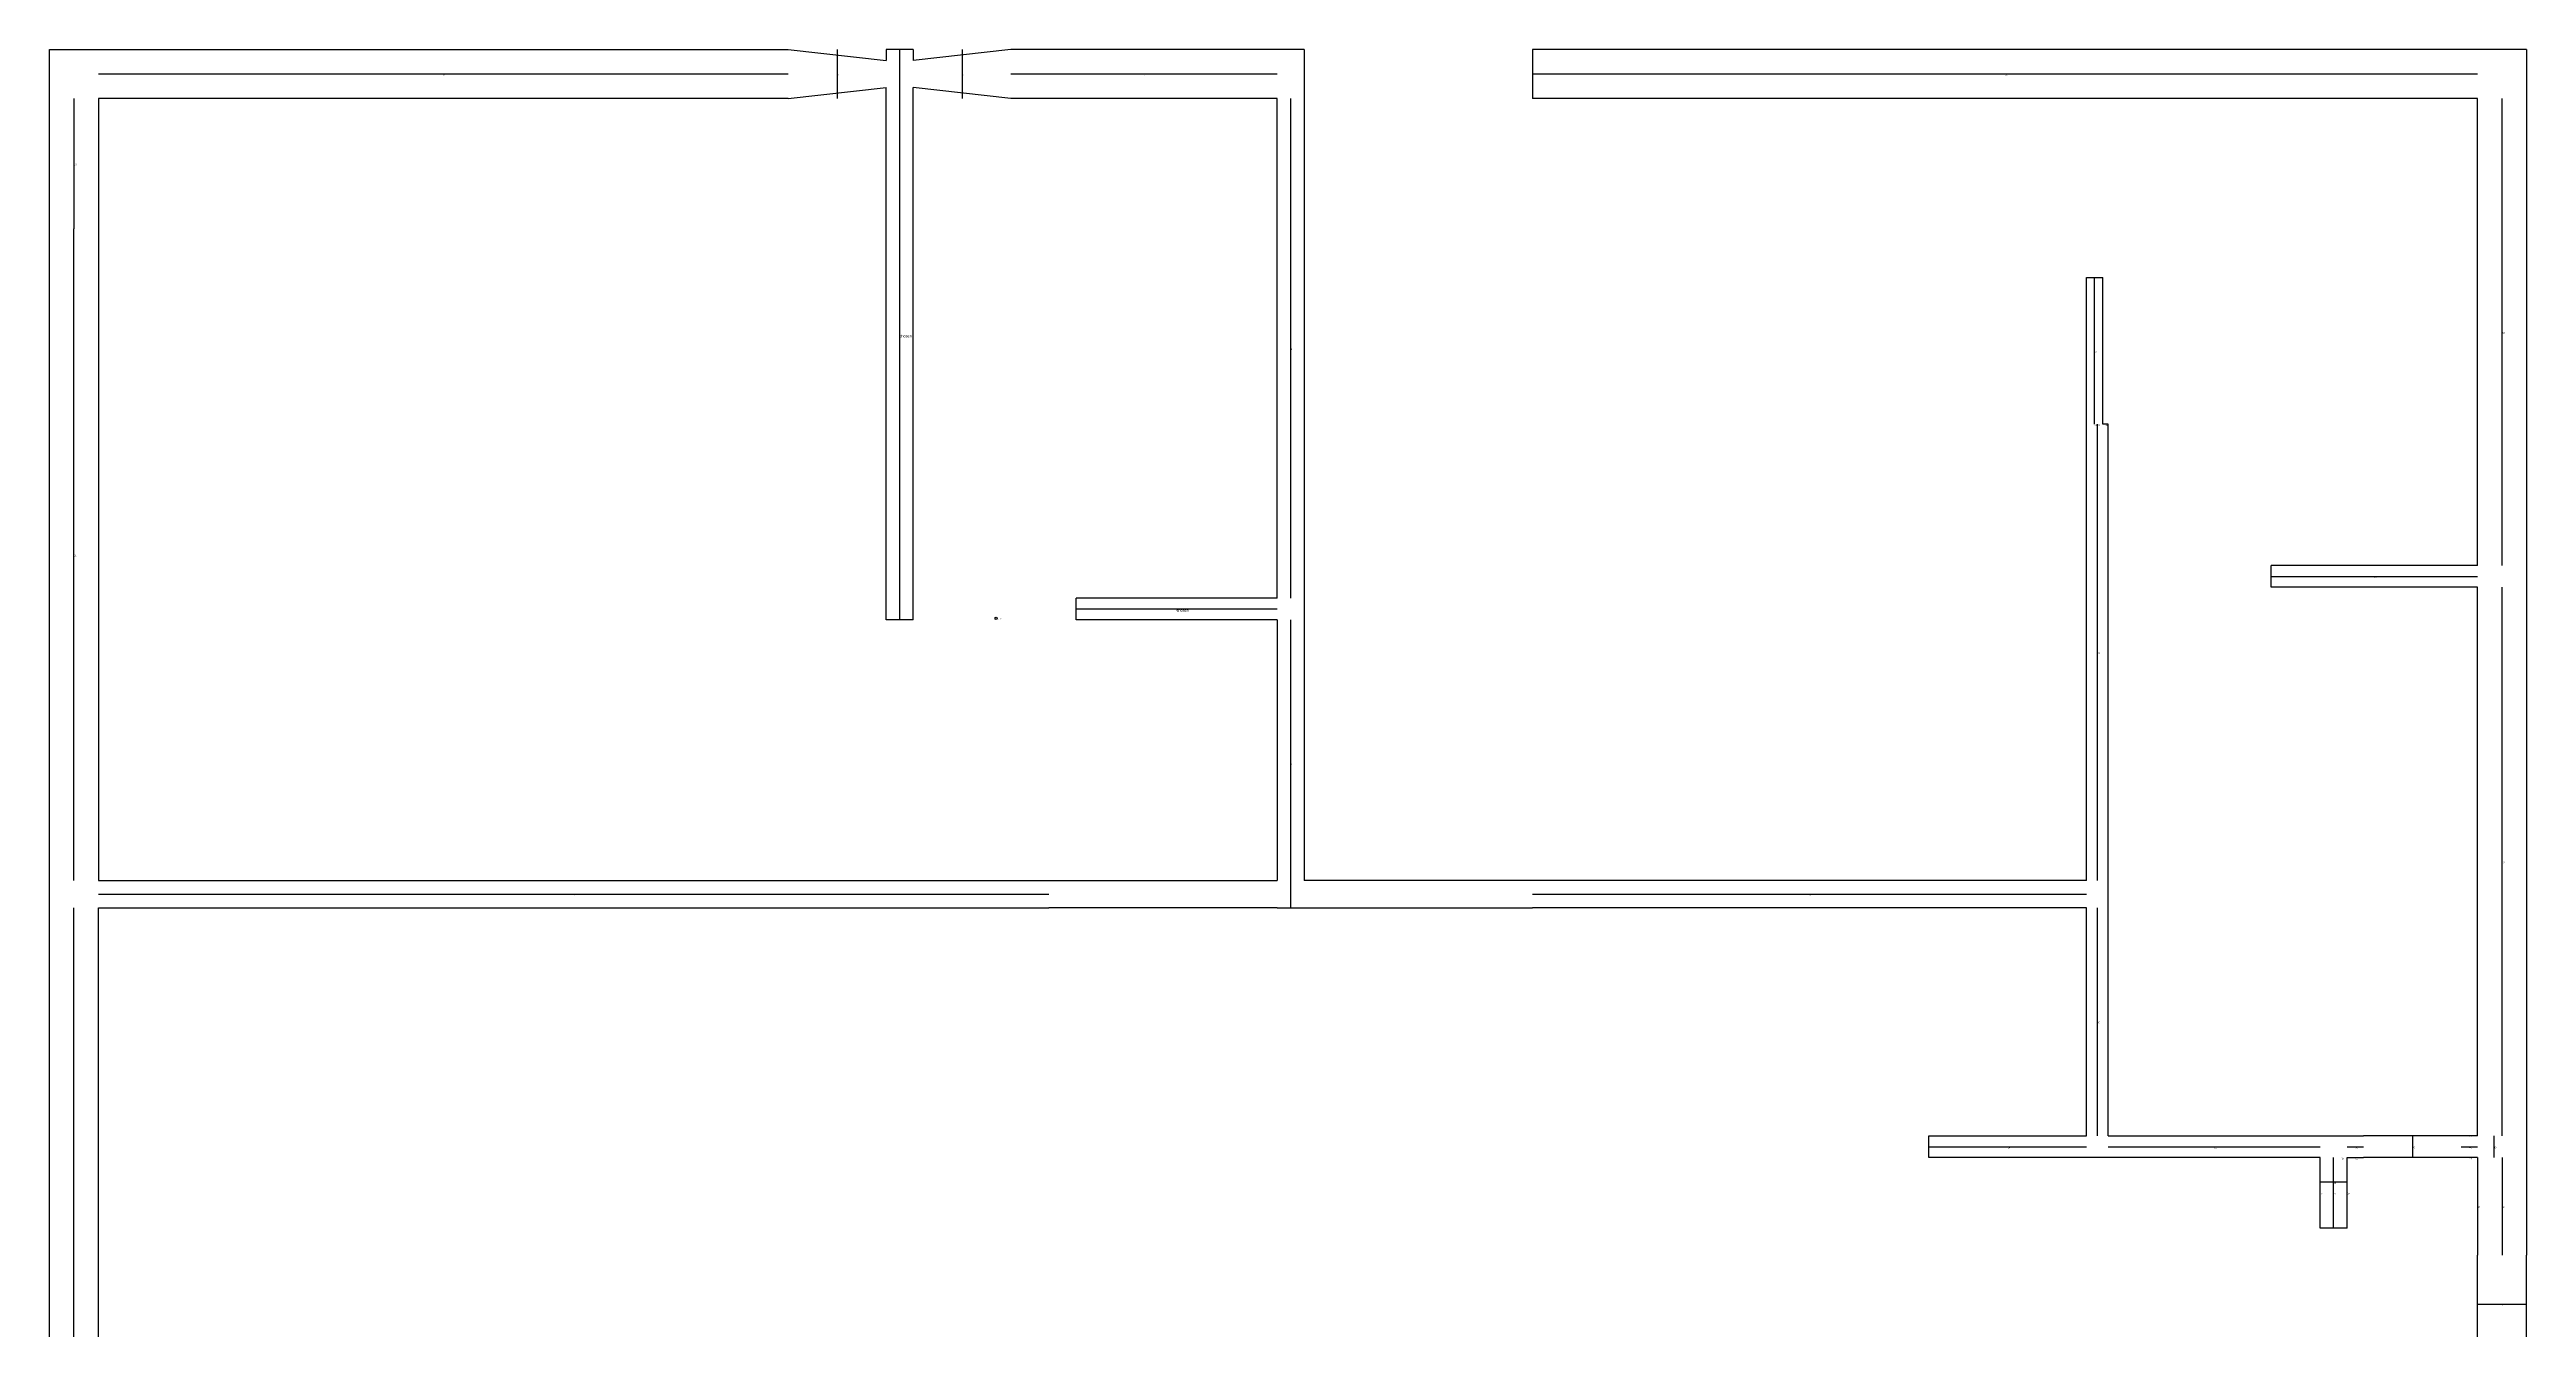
# Model space of a CAD drawing. Header units: metres. Extents: x 328 to 784, y 390 to 981.
# Drawn here: x 328 to 784, y 745.3 to 981 of the extents above; entities that cross this region are included whole.
import ezdxf

# ---------------------------------------------------------------- set-up
doc = ezdxf.new("R2010")
doc.units = ezdxf.units.M

msp = doc.modelspace()

# ---------------------------------------------------------------- linework, layer by layer
at = {"layer": 'centrelines'}
for p, q in [((473, 981), (473, 972)), ((484.5, 981), (484.5, 876)), ((496, 981), (496, 972)), ((337, 976.5), (464, 976.5)), ((505, 976.5), (554, 976.5)), ((601, 976.5), (775, 976.5)), ((332.5, 972), (332.5, 948)), ((556.5, 880), (556.5, 972)), ((779.5, 886), (779.5, 972)), ((332.5, 828), (332.5, 948)), ((704.5, 912), (704.5, 939)), ((704.5, 912), (704.5, 912)), ((705, 828), (705, 912)), ((705, 912), (705, 912)), ((706.5, 912), (706.5, 912)), ((737, 884), (775, 884)), ((779.5, 781), (779.5, 882)), ((517, 878), (554, 878)), ((556.5, 823), (556.5, 876)), ((337, 825.5), (512, 825.5)), ((601, 825.5), (703, 825.5)), ((332.5, 546), (332.5, 823)), ((705, 781), (705, 823)), ((763, 781), (763, 777)), ((773.5, 781), (773.5, 781)), ((778, 781), (778, 777)), ((674, 779), (703, 779)), ((707, 779), (746, 779)), ((748.5, 764), (748.5, 777)), ((750, 777), (750, 777)), ((751, 779), (754, 779)), ((752.5, 777), (752.5, 777)), ((772, 779), (775, 779)), ((773.5, 777), (773.5, 777)), ((779.5, 777), (779.5, 759)), ((746, 772.5), (751, 772.5)), ((746, 770.5), (746, 770.5)), ((751, 770.5), (751, 770.5)), ((775, 768), (775, 768)), ((775, 750), (784, 750))]:
    msp.add_line(p, q, dxfattribs=at)
at = {"layer": 'entity_location'}
msp.add_circle((502.26, 876.29), 0.2, dxfattribs=at)
at = {"layer": 'wall'}
for p, q in [((328, 537), (328, 981)), ((328, 981), (464, 981)), ((464, 981), (482, 979)), ((487, 981), (482, 981)), ((482, 981), (482, 979)), ((505, 981), (487, 979)), ((487, 981), (487, 979)), ((559, 981), (505, 981)), ((559, 981), (559, 828)), ((784, 981), (601, 981)), ((601, 981), (601, 972)), ((784, 981), (784, 759)), ((464, 972), (337, 972)), ((337, 972), (337, 948)), ((464, 972), (482, 974)), ((482, 876), (482, 974)), ((505, 972), (487, 974)), ((487, 876), (487, 974)), ((554, 972), (505, 972)), ((554, 880), (554, 972)), ((775, 972), (601, 972)), ((775, 886), (775, 972)), ((337, 948), (337, 828)), ((703, 912), (703, 939)), ((703, 939), (706, 939)), ((706, 912), (706, 939)), ((703, 828), (703, 912)), ((707, 912), (706, 912)), ((707, 781), (707, 912)), ((737, 882), (737, 886)), ((775, 886), (737, 886)), ((775, 882), (737, 882)), ((775, 781), (775, 882)), ((487, 876), (482, 876)), ((517, 876), (517, 880)), ((554, 880), (517, 880)), ((554, 876), (517, 876)), ((554, 876), (554, 828)), ((337, 828), (512, 828)), ((512, 828), (554, 828)), ((601, 828), (559, 828)), ((703, 828), (601, 828)), ((337, 546), (337, 823)), ((337, 823), (512, 823)), ((554, 823), (512, 823)), ((554, 823), (559, 823)), ((559, 823), (601, 823)), ((703, 823), (601, 823)), ((703, 781), (703, 823)), ((674, 777), (674, 781)), ((674, 781), (703, 781)), ((707, 781), (754, 781)), ((772, 781), (754, 781)), ((775, 781), (772, 781)), ((746, 777), (674, 777)), ((746, 764), (746, 777)), ((751, 764), (751, 777)), ((751, 777), (754, 777)), ((772, 777), (754, 777)), ((775, 777), (772, 777)), ((775, 777), (775, 759)), ((751, 764), (746, 764)), ((775, 741), (775, 759)), ((784, 741), (784, 759))]:
    msp.add_line(p, q, dxfattribs=at)

# ---------------------------------------------------------------- texts
at = {"layer": 'centrelines', "char_height": 0.3, "attachment_point": 1}
for s, insert in [('8', (400.5, 976.5)), ('6', (473, 976.5)), ('5', (496, 976.5)), ('7', (529.5, 976.5)), ('10', (688, 976.5)), ('13', (332.5, 960)), ('1', (484.5, 928.5)), ('4', (556.5, 926)), ('34', (779.5, 929)), ('17', (704.5, 925.5)), ('16', (704.5, 912)), ('18', (705, 912)), ('19', (706.5, 912)), ('11', (332.5, 888)), ('22', (756, 884)), ('0', (535.5, 878)), ('15', (705, 870)), ('3', (556.5, 849.5)), ('33', (779.5, 831.5)), ('2', (424.5, 825.5)), ('9', (652, 825.5)), ('20', (705, 802)), ('42', (773.5, 781)), ('14', (688.5, 779)), ('21', (726.5, 779)), ('29', (750, 777)), ('30', (752.5, 779)), ('31', (752.5, 777)), ('35', (763, 779)), ('41', (773.5, 779)), ('44', (773.5, 777)), ('46', (778, 779)), ('26', (748.5, 772.5)), ('28', (746, 770.5)), ('27', (748.5, 770.5)), ('32', (751, 770.5)), ('47', (775, 768)), ('50', (779.5, 768)), ('51', (779.5, 750))]:
    msp.add_mtext(s, dxfattribs=dict(at, insert=insert))
at = {"layer": 'chosen_line', "color": 3, "char_height": 0.5, "attachment_point": 1}
for insert in [(484.5, 928.5), (535.5, 878)]:
    msp.add_mtext('chosen', dxfattribs=dict(at, insert=insert))
at = {"layer": 'debug', "insert": (502.26, 876.29), "char_height": 0.2, "attachment_point": 1}
msp.add_mtext('502, 876', dxfattribs=at)

doc.saveas('drawing.dxf')
